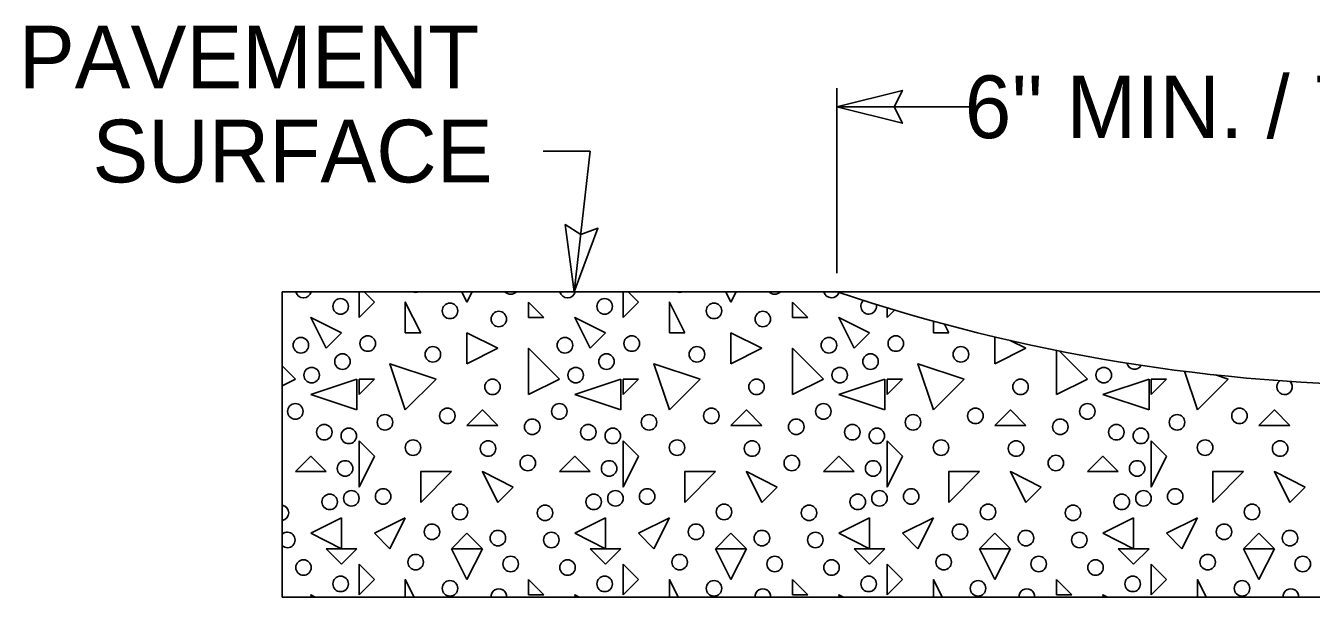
# Model space of a CAD drawing. Extents: x 0 to 44, y -1.8 to 24.9.
# Drawn here: x 18.4 to 23.72, y 10.86 to 13.23 of the extents above; entities that cross this region are included whole.
import ezdxf

# ---------------------------------------------------------------- set-up
doc = ezdxf.new("R2010")
doc.units = 0
doc.layers.add('Level 1', color=7, linetype='Continuous')

msp = doc.modelspace()

# ---------------------------------------------------------------- linework, layer by layer
at = {"layer": 'Level 1'}
for p, q in [((21.7517, 12.2035), (21.7517, 12.9682)), ((21.7517, 12.8917), (22.3313, 12.8917)), ((20.5372, 12.7089), (20.7314, 12.7089)), ((20.7314, 12.7089), (20.6662, 12.127)), ((19.4576, 12.127), (19.4576, 10.8643)), ((21.7517, 12.127), (19.4576, 12.127)), ((19.776, 12.127), (19.776, 12.0208)), ((19.8397, 12.0845), (19.7972, 12.127)), ((20.2008, 12.127), (20.2221, 12.0845)), ((20.2433, 12.127), (20.2221, 12.0845)), ((20.8682, 12.127), (20.8682, 12.0208)), ((20.932, 12.0845), (20.8895, 12.127)), ((21.293, 12.127), (21.3143, 12.0845)), ((21.3356, 12.127), (21.3143, 12.0845)), ((21.7517, 12.127), (26.4901, 12.127)), ((19.776, 12.0208), (19.8397, 12.0845)), ((20.477, 12.0845), (20.477, 12.0208)), ((20.5407, 12.0208), (20.477, 12.0845)), ((20.8682, 12.0208), (20.932, 12.0845)), ((21.5692, 12.0845), (21.5692, 12.0208)), ((21.6329, 12.0208), (21.5692, 12.0845)), ((20.477, 12.0208), (20.5407, 12.0208)), ((21.5692, 12.0208), (21.6329, 12.0208)), ((21.9605, 12.0608), (21.9605, 12.0208)), ((21.9605, 12.0208), (21.9913, 12.0516)), ((19.6396, 11.8934), (19.7033, 11.9571)), ((19.9672, 11.9571), (20.0309, 11.9571)), ((20.7319, 11.8934), (20.7956, 11.9571)), ((21.0594, 11.9571), (21.1231, 11.9571)), ((21.8241, 11.8934), (21.8878, 11.9571)), ((22.1517, 11.9571), (22.2154, 11.9571)), ((20.2221, 11.8296), (20.3495, 11.8934)), ((21.3143, 11.8296), (21.4418, 11.8934)), ((22.4066, 11.8296), (22.534, 11.8934)), ((19.4576, 11.7386), (19.5122, 11.7659)), ((19.5759, 11.7022), (19.7671, 11.7659)), ((19.7671, 11.7659), (19.7671, 11.6385)), ((19.776, 11.7659), (19.776, 11.7022)), ((19.776, 11.7022), (19.8397, 11.7659)), ((19.8397, 11.7659), (19.776, 11.7659)), ((19.9672, 11.6385), (20.0946, 11.7659)), ((20.477, 11.7022), (20.6044, 11.7659)), ((20.6681, 11.7022), (20.8593, 11.7659)), ((20.8593, 11.7659), (20.8593, 11.6385)), ((20.8682, 11.7659), (20.8682, 11.7022)), ((20.8682, 11.7022), (20.932, 11.7659)), ((20.932, 11.7659), (20.8682, 11.7659)), ((21.0594, 11.6385), (21.1869, 11.7659)), ((21.5692, 11.7022), (21.6967, 11.7659)), ((21.7604, 11.7022), (21.9516, 11.7659)), ((21.9516, 11.7659), (21.9516, 11.6385)), ((21.9605, 11.7659), (21.9605, 11.7022)), ((21.9605, 11.7022), (22.0242, 11.7659)), ((22.0242, 11.7659), (21.9605, 11.7659)), ((22.1517, 11.6385), (22.2791, 11.7659)), ((22.6615, 11.7022), (22.7889, 11.7659)), ((22.8526, 11.7022), (23.0438, 11.7659)), ((23.0438, 11.7659), (23.0438, 11.6385)), ((23.0527, 11.7659), (23.0527, 11.7022)), ((23.0527, 11.7022), (23.1165, 11.7659)), ((23.1165, 11.7659), (23.0527, 11.7659)), ((23.2439, 11.6385), (23.3714, 11.7659)), ((19.7671, 11.6385), (19.5759, 11.7022)), ((20.8593, 11.6385), (20.6681, 11.7022)), ((21.9516, 11.6385), (21.7604, 11.7022)), ((23.0438, 11.6385), (22.8526, 11.7022)), ((20.2221, 11.5747), (20.3495, 11.5747)), ((21.3143, 11.5747), (21.4418, 11.5747)), ((22.4066, 11.5747), (22.534, 11.5747)), ((23.4988, 11.5747), (23.6263, 11.5747)), ((19.776, 11.511), (19.8397, 11.4473)), ((19.776, 11.3198), (19.776, 11.511)), ((20.8682, 11.511), (20.932, 11.4473)), ((20.8682, 11.3198), (20.8682, 11.511)), ((21.9605, 11.511), (22.0242, 11.4473)), ((21.9605, 11.3198), (21.9605, 11.511)), ((23.0527, 11.511), (23.1165, 11.4473)), ((23.0527, 11.3198), (23.0527, 11.511)), ((19.8397, 11.4473), (19.776, 11.3198)), ((20.932, 11.4473), (20.8682, 11.3198)), ((22.0242, 11.4473), (21.9605, 11.3198)), ((23.1165, 11.4473), (23.0527, 11.3198)), ((19.5122, 11.3836), (19.6396, 11.3836)), ((20.0309, 11.2561), (20.1583, 11.3836)), ((20.6044, 11.3836), (20.7319, 11.3836)), ((21.1231, 11.2561), (21.2506, 11.3836)), ((21.6967, 11.3836), (21.8241, 11.3836)), ((22.2154, 11.2561), (22.3428, 11.3836)), ((22.7889, 11.3836), (22.9164, 11.3836)), ((23.3076, 11.2561), (23.4351, 11.3836)), ((20.3495, 11.2561), (20.4132, 11.3198)), ((21.4418, 11.2561), (21.5055, 11.3198)), ((22.534, 11.2561), (22.5977, 11.3198)), ((23.6263, 11.2561), (23.69, 11.3198)), ((19.7033, 11.1924), (19.5759, 11.1287)), ((19.7033, 11.0649), (19.7033, 11.1924)), ((19.9672, 11.1924), (19.8397, 11.1287)), ((19.9034, 11.0649), (19.9672, 11.1924)), ((20.7956, 11.1924), (20.6681, 11.1287)), ((20.7956, 11.0649), (20.7956, 11.1924)), ((21.0594, 11.1924), (20.932, 11.1287)), ((20.9957, 11.0649), (21.0594, 11.1924)), ((21.8878, 11.1924), (21.7604, 11.1287)), ((21.8878, 11.0649), (21.8878, 11.1924)), ((22.1517, 11.1924), (22.0242, 11.1287)), ((22.0879, 11.0649), (22.1517, 11.1924)), ((22.9801, 11.1924), (22.8526, 11.1287)), ((22.9801, 11.0649), (22.9801, 11.1924)), ((23.2439, 11.1924), (23.1165, 11.1287)), ((23.1802, 11.0649), (23.2439, 11.1924)), ((19.5759, 11.1287), (19.7033, 11.0649)), ((19.8397, 11.1287), (19.9034, 11.0649)), ((20.2221, 11.1287), (20.1583, 11.0649)), ((20.2221, 11.1287), (20.2858, 11.0649)), ((20.6681, 11.1287), (20.7956, 11.0649)), ((20.932, 11.1287), (20.9957, 11.0649)), ((21.3143, 11.1287), (21.2506, 11.0649)), ((21.3143, 11.1287), (21.378, 11.0649)), ((21.7604, 11.1287), (21.8878, 11.0649)), ((22.0242, 11.1287), (22.0879, 11.0649)), ((22.4066, 11.1287), (22.3428, 11.0649)), ((22.4066, 11.1287), (22.4703, 11.0649)), ((22.8526, 11.1287), (22.9801, 11.0649)), ((23.1165, 11.1287), (23.1802, 11.0649)), ((23.4988, 11.1287), (23.4351, 11.0649)), ((23.4988, 11.1287), (23.5625, 11.0649)), ((19.6396, 11.0649), (19.7033, 11.0012)), ((19.7671, 11.0649), (19.6396, 11.0649)), ((19.7033, 11.0012), (19.7671, 11.0649)), ((20.1583, 11.0649), (20.2858, 11.0649)), ((20.1583, 11.0649), (20.2221, 10.9375)), ((20.1583, 11.0649), (20.2858, 11.0649)), ((20.2858, 11.0649), (20.2221, 10.9375)), ((20.7319, 11.0649), (20.7956, 11.0012)), ((20.8593, 11.0649), (20.7319, 11.0649)), ((20.7956, 11.0012), (20.8593, 11.0649)), ((21.2506, 11.0649), (21.378, 11.0649)), ((21.2506, 11.0649), (21.3143, 10.9375)), ((21.2506, 11.0649), (21.378, 11.0649)), ((21.378, 11.0649), (21.3143, 10.9375)), ((21.8241, 11.0649), (21.8878, 11.0012)), ((21.9516, 11.0649), (21.8241, 11.0649)), ((21.8878, 11.0012), (21.9516, 11.0649)), ((22.3428, 11.0649), (22.4703, 11.0649)), ((22.3428, 11.0649), (22.4066, 10.9375)), ((22.3428, 11.0649), (22.4703, 11.0649)), ((22.4703, 11.0649), (22.4066, 10.9375)), ((22.9164, 11.0649), (22.9801, 11.0012)), ((23.0438, 11.0649), (22.9164, 11.0649)), ((22.9801, 11.0012), (23.0438, 11.0649)), ((23.4351, 11.0649), (23.5625, 11.0649)), ((23.4351, 11.0649), (23.4988, 10.9375)), ((23.4351, 11.0649), (23.5625, 11.0649)), ((23.5625, 11.0649), (23.4988, 10.9375)), ((19.8397, 10.9375), (19.776, 11.0012)), ((19.776, 11.0012), (19.776, 10.8738)), ((20.932, 10.9375), (20.8682, 11.0012)), ((20.8682, 11.0012), (20.8682, 10.8738)), ((22.0242, 10.9375), (21.9605, 11.0012)), ((21.9605, 11.0012), (21.9605, 10.8738)), ((23.1165, 10.9375), (23.0527, 11.0012)), ((23.0527, 11.0012), (23.0527, 10.8738)), ((19.776, 10.8738), (19.8397, 10.9375)), ((20.477, 10.9375), (20.477, 10.8738)), ((20.5407, 10.8738), (20.477, 10.9375)), ((20.8682, 10.8738), (20.932, 10.9375)), ((21.5692, 10.9375), (21.5692, 10.8738)), ((21.6329, 10.8738), (21.5692, 10.9375)), ((21.9605, 10.8738), (22.0242, 10.9375)), ((22.6615, 10.9375), (22.6615, 10.8738)), ((22.7252, 10.8738), (22.6615, 10.9375)), ((23.0527, 10.8738), (23.1165, 10.9375)), ((19.4576, 10.8643), (28.7825, 10.8643)), ((20.477, 10.8738), (20.5407, 10.8738)), ((21.5692, 10.8738), (21.6329, 10.8738)), ((22.6615, 10.8738), (22.7252, 10.8738))]:
    msp.add_line(p, q, dxfattribs=at)
for points in [[(21.7517, 12.8917), (22.0236, 12.9597), (21.9896, 12.8917), (22.0236, 12.8238)], [(20.6662, 12.127), (20.6289, 12.4049), (20.6927, 12.3635), (20.7641, 12.3897)]]:
    msp.add_lwpolyline(points, close=True, dxfattribs=at)
for points in [[(19.9672, 11.9571), (19.9672, 12.0845), (20.0309, 11.9571)], [(21.0594, 11.9571), (21.0594, 12.0845), (21.1231, 11.9571)], [(19.6396, 11.8934), (19.5759, 12.0208), (19.7033, 11.9571)], [(20.7319, 11.8934), (20.6681, 12.0208), (20.7956, 11.9571)], [(21.8241, 11.8934), (21.7604, 12.0208), (21.8878, 11.9571)], [(22.1517, 11.9571), (22.1517, 12.0056)], [(22.1974, 11.9932), (22.2154, 11.9571)], [(20.2221, 11.8296), (20.2221, 11.9571), (20.3495, 11.8934)], [(21.3143, 11.8296), (21.3143, 11.9571), (21.4418, 11.8934)], [(22.4066, 11.8296), (22.4066, 11.9404)], [(22.4691, 11.9258), (22.534, 11.8934)], [(20.477, 11.7022), (20.477, 11.8934), (20.6044, 11.7659)], [(21.5692, 11.7022), (21.5692, 11.8934), (21.6967, 11.7659)], [(22.6615, 11.7022), (22.6615, 11.8846)], [(22.6724, 11.8825), (22.7889, 11.7659)], [(19.4576, 11.8205), (19.5122, 11.7659)], [(19.9672, 11.6385), (19.9034, 11.8296), (20.0946, 11.7659)], [(21.0594, 11.6385), (20.9957, 11.8296), (21.1869, 11.7659)], [(22.1517, 11.6385), (22.0879, 11.8296), (22.2791, 11.7659)], [(23.2439, 11.6385), (23.1906, 11.7984)], [(23.3191, 11.7833), (23.3714, 11.7659)], [(20.2221, 11.5747), (20.2858, 11.6385), (20.3495, 11.5747)], [(21.3143, 11.5747), (21.378, 11.6385), (21.4418, 11.5747)], [(22.4066, 11.5747), (22.4703, 11.6385), (22.534, 11.5747)], [(23.4988, 11.5747), (23.5625, 11.6385), (23.6263, 11.5747)], [(19.5122, 11.3836), (19.5759, 11.4473), (19.6396, 11.3836)], [(20.6044, 11.3836), (20.6681, 11.4473), (20.7319, 11.3836)], [(21.6967, 11.3836), (21.7604, 11.4473), (21.8241, 11.3836)], [(22.7889, 11.3836), (22.8526, 11.4473), (22.9164, 11.3836)], [(20.0309, 11.2561), (20.0309, 11.3836), (20.1583, 11.3836)], [(20.3495, 11.2561), (20.2858, 11.3836), (20.4132, 11.3198)], [(21.1231, 11.2561), (21.1231, 11.3836), (21.2506, 11.3836)], [(21.4418, 11.2561), (21.378, 11.3836), (21.5055, 11.3198)], [(22.2154, 11.2561), (22.2154, 11.3836), (22.3428, 11.3836)], [(22.534, 11.2561), (22.4703, 11.3836), (22.5977, 11.3198)], [(23.3076, 11.2561), (23.3076, 11.3836), (23.4351, 11.3836)], [(23.6263, 11.2561), (23.5625, 11.3836), (23.69, 11.3198)], [(19.9672, 10.8643), (19.9672, 10.9375), (20.0037, 10.8643)], [(21.0594, 10.8643), (21.0594, 10.9375), (21.096, 10.8643)], [(22.1517, 10.8643), (22.1517, 10.9375), (22.1882, 10.8643)], [(23.2439, 10.8643), (23.2439, 10.9375), (23.2805, 10.8643)], [(19.5806, 10.8643), (19.5759, 10.8738), (19.5948, 10.8643)], [(20.6729, 10.8643), (20.6681, 10.8738), (20.687, 10.8643)], [(21.7651, 10.8643), (21.7604, 10.8738), (21.7793, 10.8643)], [(22.8574, 10.8643), (22.8526, 10.8738), (22.8715, 10.8643)]]:
    msp.add_lwpolyline(points, dxfattribs=at)
for centre in [(19.6995, 12.0667), (20.152, 12.0482), (20.7918, 12.0667), (21.2442, 12.0482), (20.354, 12.0144), (21.4462, 12.0144), (19.5351, 11.9061), (19.8117, 11.9131), (20.6274, 11.9061), (20.9039, 11.9131), (21.7196, 11.9061), (21.9962, 11.9131), (19.7072, 11.8386), (20.0812, 11.8685), (20.7994, 11.8386), (21.1735, 11.8685), (21.8917, 11.8386), (22.2657, 11.8685), (19.5797, 11.7825), (20.672, 11.7825), (21.7642, 11.7825), (22.8565, 11.7825), (20.3278, 11.7341), (21.4201, 11.7341), (22.5123, 11.7341), (19.5122, 11.6327), (20.6044, 11.6327), (21.6967, 11.6327), (22.7889, 11.6327), (19.883, 11.5875), (20.1411, 11.6142), (20.4923, 11.569), (20.9753, 11.5875), (21.2334, 11.6142), (21.5845, 11.569), (22.0675, 11.5875), (22.3256, 11.6142), (22.6768, 11.569), (23.1598, 11.5875), (23.4179, 11.6142), (19.632, 11.5467), (19.7333, 11.5314), (20.7242, 11.5467), (20.8255, 11.5314), (21.8165, 11.5467), (21.9178, 11.5314), (22.9087, 11.5467), (23.01, 11.5314), (19.999, 11.483), (20.3094, 11.4792), (21.0913, 11.483), (21.4016, 11.4792), (22.1835, 11.483), (22.4939, 11.4792), (23.2758, 11.483), (23.5861, 11.4792), (20.4738, 11.4193), (21.566, 11.4193), (22.6583, 11.4193), (19.718, 11.3969), (20.8102, 11.3969), (21.9025, 11.3969), (22.9947, 11.3969), (19.6543, 11.2587), (19.7441, 11.2733), (19.8754, 11.281), (20.7465, 11.2587), (20.8364, 11.2733), (20.9676, 11.281), (21.8388, 11.2587), (21.9286, 11.2733), (22.0599, 11.281), (22.931, 11.2587), (23.0209, 11.2733), (23.1521, 11.281), (20.1934, 11.2172), (20.5451, 11.2134), (21.2856, 11.2172), (21.6374, 11.2134), (22.3779, 11.2172), (22.7296, 11.2134), (23.4701, 11.2172), (20.0774, 11.135), (20.3502, 11.1089), (20.5713, 11.1013), (21.1697, 11.135), (21.4424, 11.1089), (21.6635, 11.1013), (22.2619, 11.135), (22.5346, 11.1089), (22.7558, 11.1013), (23.3542, 11.135), (23.6269, 11.1089), (19.5459, 10.9872), (20.0099, 11.0095), (20.403, 11.0019), (20.6382, 10.9872), (21.1021, 11.0095), (21.4953, 11.0019), (21.7304, 10.9872), (22.1944, 11.0095), (22.5875, 11.0019), (22.8227, 10.9872), (23.2866, 11.0095), (23.6798, 11.0019), (19.6995, 10.9196), (20.152, 10.9012), (20.7918, 10.9196), (21.2442, 10.9012), (21.884, 10.9196), (22.3365, 10.9012), (22.9763, 10.9196), (23.4287, 10.9012)]:
    msp.add_circle(centre, 0.0321, dxfattribs=at)
for centre, radius, start, end in [((19.5459, 12.1342), 0.0321, 192.9747, 347.0253), ((20.0099, 12.1566), 0.0321, 246.9182, 293.0818), ((20.403, 12.1489), 0.0321, 222.9621, 317.0379), ((20.6382, 12.1342), 0.0321, 192.9747, 347.0253), ((21.1021, 12.1566), 0.0321, 246.9182, 293.0818), ((21.4953, 12.1489), 0.0321, 222.9621, 317.0379), ((21.7304, 12.1342), 0.0321, 192.9747, 342.3038), ((24.1209, 19.1728), 7.4329, 251.42665, 288.57335), ((21.884, 12.0667), 0.0321, 130.3503, 14.7079), ((22.9839, 11.8386), 0.0321, 191.1274, 331.2541), ((23.6046, 11.7341), 0.0321, 128.0659, 44.0024), ((19.4529, 11.2134), 0.0321, 278.34, 81.66), ((19.479, 11.1013), 0.0321, 227.9643, 132.0357), ((20.354, 10.8674), 0.0321, 354.5273, 185.4727), ((21.4462, 10.8674), 0.0321, 354.5273, 185.4727), ((22.5385, 10.8674), 0.0321, 354.5273, 185.4727), ((23.6307, 10.8674), 0.0321, 354.5273, 185.4727)]:
    msp.add_arc(centre, radius, start, end, dxfattribs=at)

# ---------------------------------------------------------------- texts
for s, height, p in [('PAVEMENT', 0.25901, (18.3683, 12.9679)), ("6'' MIN. / 7.5'' MAX.", 0.259006, (22.2813, 12.7622)), ('SURFACE', 0.25901, (18.6729, 12.5794))]:
    msp.add_text(s, height=height, dxfattribs=at).set_placement(p)

doc.saveas('drawing.dxf')
